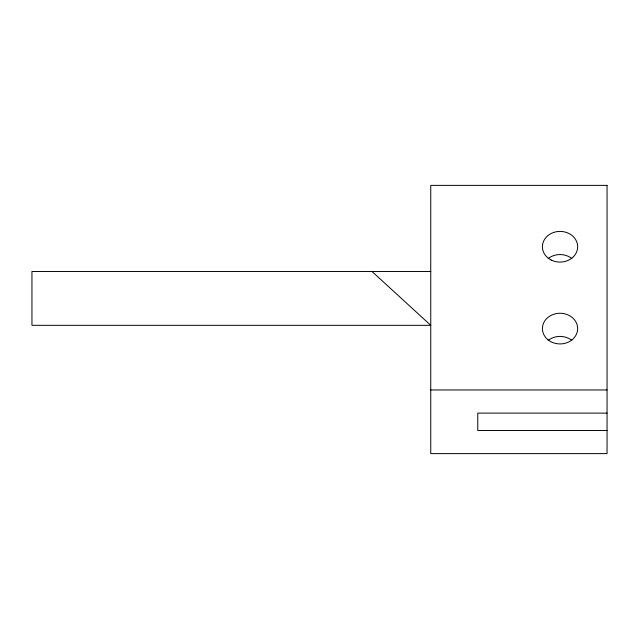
<?xml version="1.0" encoding="UTF-8"?>
<svg xmlns="http://www.w3.org/2000/svg" width="639" height="639" viewBox="0 0 639 639"><rect width="100%" height="100%" fill="white"/><g stroke="black" fill="none" stroke-linecap="round" stroke-linejoin="round"><path stroke-width="0.96" d="M430.75 271.471L31.95 271.471L31.95 325.323L430.75 325.323L371.978 271.471M430.75 389.966L607.05 389.966M607.05 413.113L477.764 413.113L477.764 430.478L607.05 430.478M548.238 340.339A17.628 15.344 0 0 1 571.833 340.339M548.238 258.499A17.628 15.344 0 0 1 571.833 258.499M607.05 185.374L430.75 185.374L430.75 453.626L607.05 453.626L607.05 185.374M551.217 260.041A17.628 15.344 0 0 0 577.664 246.75A17.628 15.344 0 0 0 551.217 233.459A17.628 15.344 0 0 0 551.217 260.041M547.567 339.437A17.628 15.344 0 0 0 577.065 332.56A17.628 15.344 0 0 0 555.475 313.765A17.628 15.344 0 0 0 547.567 339.437"/></g></svg>
